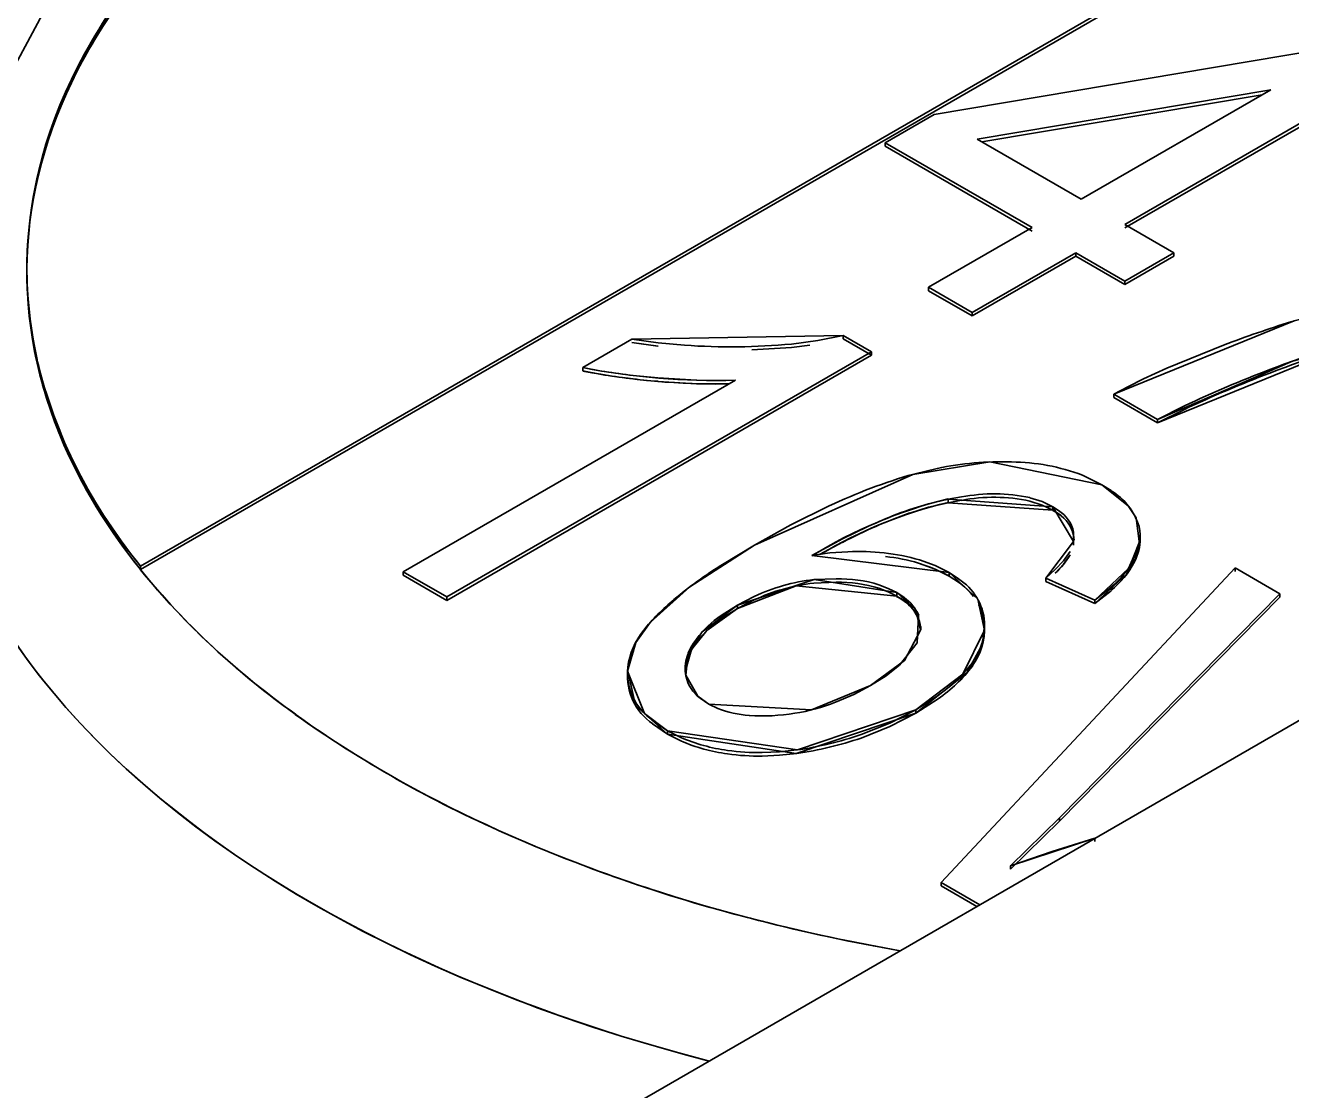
# Model space of a CAD drawing. Extents: x 146 to 1134, y 78 to 926.
# Drawn here: x 805.993 to 808.983, y 857.233 to 859.748 of the extents above; entities that cross this region are included whole.
import ezdxf

# ---------------------------------------------------------------- set-up
doc = ezdxf.new("R2010")
doc.units = 0

msp = doc.modelspace()

# ---------------------------------------------------------------- linework, layer by layer
at = {"color": 7, "lineweight": 35, "ltscale": 0.081444}
msp.add_line((806.2651, 858.4713), (809.0864, 860.1002), dxfattribs=at)
msp.add_line((806.2651, 858.4713), (809.0864, 860.1002), dxfattribs=at)
at = {"color": 7, "lineweight": 35, "ltscale": 0.081651}
msp.add_line((806.2651, 858.4632), (809.0936, 860.0962), dxfattribs=at)
at = {"color": 7, "lineweight": 35, "ltscale": 0.081648}
msp.add_line((809.0934, 860.0961), (806.2651, 858.4632), dxfattribs=at)
at = {"color": 7, "lineweight": 35, "ltscale": 0.025244}
msp.add_line((808.1385, 859.5381), (809.1343, 859.7054), dxfattribs=at)
msp.add_line((808.1385, 859.5381), (809.1343, 859.7054), dxfattribs=at)
at = {"color": 7, "lineweight": 35, "ltscale": 0.018557}
for p, q in [((809.2313, 859.6495), (808.5885, 859.2783)), ((809.2313, 859.6495), (808.5885, 859.2783)), ((808.5885, 859.2701), (809.2313, 859.6413)), ((808.5885, 859.2701), (809.2313, 859.6413))]:
    msp.add_line(p, q, dxfattribs=at)
at = {"color": 7, "lineweight": 35, "ltscale": 0.017569}
msp.add_line((808.933, 859.596), (808.2399, 859.4796), dxfattribs=at)
msp.add_line((808.933, 859.596), (808.2399, 859.4796), dxfattribs=at)
at = {"color": 7, "lineweight": 35, "ltscale": 0.012915}
msp.add_line((808.4856, 859.3377), (808.933, 859.596), dxfattribs=at)
msp.add_line((808.4856, 859.3377), (808.933, 859.596), dxfattribs=at)
at = {"color": 7, "lineweight": 35, "ltscale": 0.016785}
msp.add_line((808.2509, 859.4732), (808.913, 859.5845), dxfattribs=at)
msp.add_line((808.2509, 859.4732), (808.913, 859.5845), dxfattribs=at)
at = {"color": 7, "lineweight": 35, "ltscale": 0.00334}
for p, q in [((808.0228, 859.4713), (808.1385, 859.5381)), ((808.0228, 859.4713), (808.1385, 859.5381)), ((808.7042, 859.2115), (808.5885, 859.1447)), ((808.7042, 859.2115), (808.5885, 859.1447)), ((808.5885, 859.1365), (808.7042, 859.2034)), ((808.5885, 859.1365), (808.7042, 859.2034)), ((807.3093, 858.9406), (807.425, 859.0074)), ((807.425, 859.0074), (807.3093, 858.9406))]:
    msp.add_line(p, q, dxfattribs=at)
at = {"color": 7, "lineweight": 35, "ltscale": 0.010022}
msp.add_line((808.3699, 859.2709), (808.0228, 859.4713), dxfattribs=at)
msp.add_line((808.3699, 859.2709), (808.0228, 859.4713), dxfattribs=at)
at = {"color": 7, "lineweight": 35, "ltscale": 0.000204468}
for p, q in [((808.0228, 859.4631), (808.0228, 859.4713)), ((808.0228, 859.4713), (808.0228, 859.4631)), ((808.4728, 859.2034), (808.4728, 859.2115)), ((808.4728, 859.2115), (808.4728, 859.2034)), ((808.7042, 859.2034), (808.7042, 859.2115)), ((808.7042, 859.2115), (808.7042, 859.2034)), ((808.5885, 859.1365), (808.5885, 859.1447)), ((808.5885, 859.1447), (808.5885, 859.1365)), ((808.1256, 859.1299), (808.1256, 859.1217)), ((808.1256, 859.1217), (808.1256, 859.1299)), ((808.2285, 859.0623), (808.2285, 859.0705)), ((808.2285, 859.0705), (808.2285, 859.0623)), ((807.924, 859.0081), (807.924, 859.0162)), ((807.9907, 858.9695), (807.9907, 858.9777)), ((807.9907, 858.9777), (807.9907, 858.9695)), ((807.3093, 858.9324), (807.3093, 858.9406)), ((807.3093, 858.9406), (807.3093, 858.9324)), ((808.5627, 858.8693), (808.5627, 858.8775)), ((808.5627, 858.8775), (808.5627, 858.8693)), ((808.6656, 858.8099), (808.6656, 858.8181)), ((808.6656, 858.8181), (808.6656, 858.8099)), ((808.1714, 858.6213), (808.1714, 858.6295)), ((808.1714, 858.6295), (808.1714, 858.6213)), ((808.4189, 858.6035), (808.4189, 858.6117)), ((808.4189, 858.6117), (808.4189, 858.6035)), ((806.885, 858.45), (806.885, 858.4581)), ((806.885, 858.4581), (806.885, 858.45)), ((808.849, 858.4591), (808.849, 858.4673)), ((806.9879, 858.3987), (806.9879, 858.3906)), ((806.9879, 858.3906), (806.9879, 858.3987)), ((808.0501, 858.4008), (808.0501, 858.4089)), ((808.0501, 858.4089), (808.0501, 858.4008)), ((808.5178, 858.3913), (808.5178, 858.3831)), ((808.5178, 858.3831), (808.5178, 858.3913)), ((808.2576, 858.3326), (808.2576, 858.3245)), ((808.1068, 858.329), (808.1068, 858.3208)), ((807.4147, 858.2166), (807.4147, 858.2084)), ((807.5512, 858.2296), (807.5512, 858.2214)), ((808.0951, 858.1243), (808.0951, 858.1324)), ((808.0951, 858.1324), (808.0951, 858.1243)), ((807.5095, 858.0745), (807.5095, 858.0827)), ((807.5095, 858.0827), (807.5095, 858.0745)), ((808.4348, 857.869), (808.4348, 857.8772)), ((808.4348, 857.8772), (808.4348, 857.869)), ((808.5179, 857.821), (808.5179, 857.8292)), ((808.3185, 857.7559), (808.3185, 857.7641)), ((808.3185, 857.7641), (808.3185, 857.7559)), ((808.1552, 857.7248), (808.1552, 857.7166)), ((808.1552, 857.7166), (808.1552, 857.7248))]:
    msp.add_line(p, q, dxfattribs=at)
at = {"color": 7, "lineweight": 35, "ltscale": 0.007092}
msp.add_line((808.2399, 859.4796), (808.4856, 859.3377), dxfattribs=at)
msp.add_line((808.2399, 859.4796), (808.4856, 859.3377), dxfattribs=at)
at = {"color": 7, "lineweight": 35, "ltscale": 0.010021}
msp.add_line((808.0228, 859.4631), (808.3699, 859.2628), dxfattribs=at)
msp.add_line((808.0228, 859.4631), (808.3699, 859.2628), dxfattribs=at)
at = {"color": 7, "lineweight": 35, "ltscale": 0.007052}
for p, q in [((808.1256, 859.1299), (808.3699, 859.2709)), ((808.1256, 859.1299), (808.3699, 859.2709)), ((808.4728, 859.2115), (808.2285, 859.0705)), ((808.4728, 859.2115), (808.2285, 859.0705)), ((808.2285, 859.0623), (808.4728, 859.2034)), ((808.2285, 859.0623), (808.4728, 859.2034))]:
    msp.add_line(p, q, dxfattribs=at)
at = {"color": 7, "lineweight": 35, "ltscale": 0.003339}
msp.add_line((808.5885, 859.2783), (808.7042, 859.2115), dxfattribs=at)
msp.add_line((808.5885, 859.2783), (808.7042, 859.2115), dxfattribs=at)
at = {"color": 7, "lineweight": 35, "ltscale": 0.003341}
for p, q in [((808.5885, 859.1447), (808.4728, 859.2115)), ((808.5885, 859.1447), (808.4728, 859.2115)), ((808.4728, 859.2034), (808.5885, 859.1365)), ((808.4728, 859.2034), (808.5885, 859.1365))]:
    msp.add_line(p, q, dxfattribs=at)
at = {"color": 7, "lineweight": 35, "ltscale": 0.000202942}
for p, q in [((805.997, 859.1744), (805.997, 859.1663)), ((808.4678, 858.5213), (808.4678, 858.5294)), ((808.4678, 858.5294), (808.4678, 858.5213)), ((806.2651, 858.4632), (806.2651, 858.4713)), ((806.2651, 858.4632), (806.2651, 858.4713)), ((808.1738, 858.4481), (808.1738, 858.4562)), ((808.402, 858.4351), (808.402, 858.4432)), ((808.402, 858.4432), (808.402, 858.4351)), ((808.9549, 858.398), (808.9549, 858.4061)), ((808.9549, 858.4061), (808.9549, 858.398)), ((807.6747, 858.3796), (807.6747, 858.3715)), ((807.6747, 858.3715), (807.6747, 858.3796))]:
    msp.add_line(p, q, dxfattribs=at)
at = {"color": 7, "lineweight": 35, "ltscale": 0.00297}
for p, q in [((808.2285, 859.0705), (808.1256, 859.1299)), ((808.2285, 859.0705), (808.1256, 859.1299)), ((808.1256, 859.1217), (808.2285, 859.0623)), ((808.1256, 859.1217), (808.2285, 859.0623))]:
    msp.add_line(p, q, dxfattribs=at)
at = {"color": 7, "lineweight": 35, "ltscale": 0.012476}
msp.add_line((807.425, 859.0074), (807.924, 859.0162), dxfattribs=at)
at = {"color": 7, "lineweight": 35, "ltscale": 0.001558}
for p, q in [((807.4868, 858.999), (807.425, 859.0074)), ((807.4868, 858.9909), (807.425, 858.9992))]:
    msp.add_line(p, q, dxfattribs=at)
at = {"color": 7, "lineweight": 35, "ltscale": 0.001554}
msp.add_line((807.4866, 858.9909), (807.425, 858.9992), dxfattribs=at)
at = {"color": 7, "lineweight": 35, "ltscale": 0.001572}
msp.add_line((807.5494, 858.9932), (807.4868, 858.999), dxfattribs=at)
at = {"color": 7, "lineweight": 35, "ltscale": 0.002355}
msp.add_line((807.8022, 858.9879), (807.7083, 858.9819), dxfattribs=at)
at = {"color": 7, "lineweight": 35, "ltscale": 0.001561}
msp.add_line((807.8642, 859.004), (807.8022, 858.996), dxfattribs=at)
at = {"color": 7, "lineweight": 35, "ltscale": 0.001074}
msp.add_line((807.8449, 858.9929), (807.8022, 858.9879), dxfattribs=at)
at = {"color": 7, "lineweight": 35, "ltscale": 0.001525}
msp.add_line((807.924, 859.0162), (807.8642, 859.004), dxfattribs=at)
at = {"color": 7, "lineweight": 35, "ltscale": 0.001926}
for p, q in [((807.924, 859.0162), (807.9907, 858.9777)), ((807.9907, 858.9777), (807.924, 859.0162)), ((807.9907, 858.9695), (807.924, 859.0081))]:
    msp.add_line(p, q, dxfattribs=at)
at = {"color": 7, "lineweight": 35, "ltscale": 0.003622}
msp.add_line((808.6875, 858.939), (808.8218, 858.9933), dxfattribs=at)
at = {"color": 7, "lineweight": 35, "ltscale": 0.028949}
for p, q in [((807.9907, 858.9777), (806.9879, 858.3987)), ((806.9879, 858.3987), (807.9907, 858.9777)), ((806.9879, 858.3906), (807.9907, 858.9695)), ((806.9879, 858.3906), (807.9907, 858.9695))]:
    msp.add_line(p, q, dxfattribs=at)
at = {"color": 7, "lineweight": 35, "ltscale": 0.001113}
for p, q in [((807.3093, 858.9406), (807.353, 858.9321)), ((807.3093, 858.9324), (807.353, 858.924))]:
    msp.add_line(p, q, dxfattribs=at)
at = {"color": 7, "lineweight": 35, "ltscale": 0.00151}
msp.add_line((808.6327, 858.9136), (808.6875, 858.939), dxfattribs=at)
at = {"color": 7, "lineweight": 35, "ltscale": 0.022639}
for p, q in [((806.885, 858.4581), (807.6693, 858.9109)), ((807.6693, 858.9109), (806.885, 858.4581))]:
    msp.add_line(p, q, dxfattribs=at)
at = {"color": 7, "lineweight": 35, "ltscale": 0.00229}
for p, q in [((807.4865, 858.9159), (807.5779, 858.9103)), ((807.4865, 858.9078), (807.5779, 858.9021))]:
    msp.add_line(p, q, dxfattribs=at)
at = {"color": 7, "lineweight": 35, "ltscale": 0.001142}
msp.add_line((807.5779, 858.9103), (807.6235, 858.9095), dxfattribs=at)
at = {"color": 7, "lineweight": 35, "ltscale": 0.001141}
for p, q in [((807.5779, 858.9021), (807.6235, 858.9014)), ((807.6361, 858.347), (807.6747, 858.3715))]:
    msp.add_line(p, q, dxfattribs=at)
at = {"color": 7, "lineweight": 35, "ltscale": 0.001143}
msp.add_line((807.6235, 858.9095), (807.6693, 858.9109), dxfattribs=at)
at = {"color": 7, "lineweight": 35, "ltscale": 0.00076621}
msp.add_line((807.6235, 858.9014), (807.6542, 858.9022), dxfattribs=at)
at = {"color": 7, "lineweight": 35, "ltscale": 0.000992202}
msp.add_line((808.5972, 858.8959), (808.6327, 858.9136), dxfattribs=at)
at = {"color": 7, "lineweight": 35, "ltscale": 0.000975485}
msp.add_line((808.5627, 858.8775), (808.5972, 858.8959), dxfattribs=at)
at = {"color": 7, "lineweight": 35, "ltscale": 0.002969}
for p, q in [((808.6656, 858.8181), (808.5627, 858.8775)), ((808.6656, 858.8181), (808.5627, 858.8775)), ((808.5627, 858.8693), (808.6656, 858.8099)), ((808.5627, 858.8693), (808.6656, 858.8099)), ((806.9879, 858.3987), (806.885, 858.4581)), ((806.885, 858.4581), (806.9879, 858.3987)), ((806.885, 858.45), (806.9879, 858.3906)), ((806.885, 858.45), (806.9879, 858.3906))]:
    msp.add_line(p, q, dxfattribs=at)
at = {"color": 7, "lineweight": 35, "ltscale": 0.001779}
msp.add_line((808.7294, 858.8497), (808.6656, 858.8181), dxfattribs=at)
at = {"color": 7, "lineweight": 35, "ltscale": 0.00178}
msp.add_line((808.6656, 858.8099), (808.7294, 858.8416), dxfattribs=at)
at = {"color": 7, "lineweight": 35, "ltscale": 0.001426}
msp.add_line((808.1458, 858.7023), (808.0903, 858.6888), dxfattribs=at)
at = {"color": 7, "lineweight": 35, "ltscale": 0.001273}
msp.add_line((808.5344, 858.6638), (808.4886, 858.686), dxfattribs=at)
at = {"color": 7, "lineweight": 35, "ltscale": 0.000649403}
msp.add_line((808.5564, 858.6499), (808.5344, 858.6638), dxfattribs=at)
at = {"color": 7, "lineweight": 35, "ltscale": 0.001183}
msp.add_line((808.1254, 858.6185), (808.1714, 858.6295), dxfattribs=at)
at = {"color": 7, "lineweight": 35, "ltscale": 0.000798001}
msp.add_line((808.1714, 858.6295), (808.2029, 858.6351), dxfattribs=at)
at = {"color": 7, "lineweight": 35, "ltscale": 0.006203}
for p, q in [((808.4189, 858.6117), (808.1714, 858.6295)), ((808.1714, 858.6213), (808.4189, 858.6035))]:
    msp.add_line(p, q, dxfattribs=at)
at = {"color": 7, "lineweight": 35, "ltscale": 0.000762527}
for p, q in [((808.3646, 858.6331), (808.3937, 858.624)), ((808.3646, 858.6249), (808.3937, 858.6158))]:
    msp.add_line(p, q, dxfattribs=at)
at = {"color": 7, "lineweight": 35, "ltscale": 0.002526}
msp.add_line((807.8911, 858.6138), (807.8005, 858.569), dxfattribs=at)
at = {"color": 7, "lineweight": 35, "ltscale": 0.001155}
for p, q in [((808.0812, 858.6051), (808.1254, 858.6185)), ((808.0812, 858.5969), (808.1254, 858.6104))]:
    msp.add_line(p, q, dxfattribs=at)
at = {"color": 7, "lineweight": 35, "ltscale": 0.001182}
msp.add_line((808.1254, 858.6104), (808.1714, 858.6213), dxfattribs=at)
at = {"color": 7, "lineweight": 35, "ltscale": 0.000798268}
msp.add_line((808.1714, 858.6213), (808.2029, 858.627), dxfattribs=at)
at = {"color": 7, "lineweight": 35, "ltscale": 0.000700859}
for p, q in [((808.3937, 858.624), (808.4189, 858.6117)), ((808.3937, 858.6158), (808.4189, 858.6035))]:
    msp.add_line(p, q, dxfattribs=at)
at = {"color": 7, "lineweight": 35, "ltscale": 0.000388096}
for p, q in [((808.4189, 858.6117), (808.4319, 858.6032)), ((808.4189, 858.6035), (808.4319, 858.595))]:
    msp.add_line(p, q, dxfattribs=at)
at = {"color": 7, "lineweight": 35, "ltscale": 0.002392}
msp.add_line((808.4678, 858.5294), (808.4189, 858.6117), dxfattribs=at)
at = {"color": 7, "lineweight": 35, "ltscale": 0.002461}
msp.add_line((807.8005, 858.569), (807.7144, 858.5213), dxfattribs=at)
at = {"color": 7, "lineweight": 35, "ltscale": 0.00055848}
msp.add_line((808.4677, 858.5518), (808.4678, 858.5294), dxfattribs=at)
at = {"color": 7, "lineweight": 35, "ltscale": 0.000260045}
msp.add_line((808.4677, 858.5436), (808.4684, 858.5332), dxfattribs=at)
at = {"color": 7, "lineweight": 35, "ltscale": 0.002215}
msp.add_line((807.7144, 858.5213), (807.6386, 858.4755), dxfattribs=at)
at = {"color": 7, "lineweight": 35, "ltscale": 0.002065}
msp.add_line((807.8496, 858.4966), (807.9222, 858.536), dxfattribs=at)
at = {"color": 7, "lineweight": 35, "ltscale": 0.0015}
msp.add_line((807.8693, 858.4996), (807.9222, 858.5279), dxfattribs=at)
at = {"color": 7, "lineweight": 35, "ltscale": 0.00271}
msp.add_line((808.402, 858.4432), (808.4678, 858.5294), dxfattribs=at)
at = {"color": 7, "lineweight": 35, "ltscale": 0.001071}
msp.add_line((807.892, 858.5026), (807.8496, 858.4966), dxfattribs=at)
at = {"color": 7, "lineweight": 35, "ltscale": 0.008168}
msp.add_line((807.8496, 858.4966), (808.1738, 858.4562), dxfattribs=at)
at = {"color": 7, "lineweight": 35, "ltscale": 0.001077}
msp.add_line((807.935, 858.5056), (807.892, 858.5026), dxfattribs=at)
at = {"color": 7, "lineweight": 35, "ltscale": 0.000976953}
for p, q in [((808.1408, 858.4727), (808.1041, 858.486)), ((808.1408, 858.4645), (808.1041, 858.4778))]:
    msp.add_line(p, q, dxfattribs=at)
at = {"color": 7, "lineweight": 35, "ltscale": 0.000716754}
for p, q in [((808.444, 858.4841), (808.4243, 858.4633)), ((808.444, 858.476), (808.4243, 858.4551))]:
    msp.add_line(p, q, dxfattribs=at)
at = {"color": 7, "lineweight": 35, "ltscale": 0.000676173}
for p, q in [((808.4597, 858.5062), (808.444, 858.4841)), ((808.4597, 858.498), (808.444, 858.476))]:
    msp.add_line(p, q, dxfattribs=at)
at = {"color": 7, "lineweight": 35, "ltscale": 0.000921916}
msp.add_line((808.1738, 858.4562), (808.1408, 858.4727), dxfattribs=at)
at = {"color": 7, "lineweight": 35, "ltscale": 0.000921238}
msp.add_line((808.1738, 858.4481), (808.1408, 858.4645), dxfattribs=at)
at = {"color": 7, "lineweight": 35, "ltscale": 0.025406}
for p, q in [((808.1552, 857.7248), (808.849, 858.4673)), ((808.849, 858.4673), (808.1552, 857.7248))]:
    msp.add_line(p, q, dxfattribs=at)
at = {"color": 7, "lineweight": 35, "ltscale": 0.000671666}
msp.add_line((808.1964, 858.4416), (808.1738, 858.4562), dxfattribs=at)
at = {"color": 7, "lineweight": 35, "ltscale": 0.000748784}
msp.add_line((808.4243, 858.4633), (808.402, 858.4432), dxfattribs=at)
at = {"color": 7, "lineweight": 35, "ltscale": 0.003057}
for p, q in [((808.849, 858.4673), (808.9549, 858.4061)), ((808.9549, 858.4061), (808.849, 858.4673))]:
    msp.add_line(p, q, dxfattribs=at)
at = {"color": 7, "lineweight": 35, "ltscale": 0.001315}
for p, q in [((807.8546, 858.4396), (807.9071, 858.4418)), ((807.8546, 858.4315), (807.9071, 858.4337))]:
    msp.add_line(p, q, dxfattribs=at)
at = {"color": 7, "lineweight": 35, "ltscale": 0.00059257}
for p, q in [((808.0082, 858.4274), (808.0304, 858.419)), ((808.0082, 858.4193), (808.0304, 858.4108))]:
    msp.add_line(p, q, dxfattribs=at)
at = {"color": 7, "lineweight": 35, "ltscale": 0.000672499}
msp.add_line((808.1964, 858.4334), (808.1738, 858.4481), dxfattribs=at)
at = {"color": 7, "lineweight": 35, "ltscale": 0.000672945}
msp.add_line((808.1964, 858.4335), (808.1738, 858.4481), dxfattribs=at)
at = {"color": 7, "lineweight": 35, "ltscale": 0.003171}
for p, q in [((808.402, 858.4432), (808.5178, 858.3913)), ((808.5178, 858.3913), (808.402, 858.4432))]:
    msp.add_line(p, q, dxfattribs=at)
at = {"color": 7, "lineweight": 35, "ltscale": 0.003172}
msp.add_line((808.402, 858.4351), (808.5178, 858.3831), dxfattribs=at)
msp.add_line((808.402, 858.4351), (808.5178, 858.3831), dxfattribs=at)
at = {"color": 7, "lineweight": 35, "ltscale": 0.001223}
for p, q in [((808.5178, 858.3913), (808.5561, 858.4217)), ((808.5178, 858.3831), (808.5561, 858.4135))]:
    msp.add_line(p, q, dxfattribs=at)
at = {"color": 7, "lineweight": 35, "ltscale": 0.001101}
msp.add_line((807.6747, 858.3796), (807.7137, 858.3999), dxfattribs=at)
at = {"color": 7, "lineweight": 35, "ltscale": 0.0011}
msp.add_line((807.6747, 858.3715), (807.7137, 858.3917), dxfattribs=at)
at = {"color": 7, "lineweight": 35, "ltscale": 0.000553442}
for p, q in [((808.0304, 858.419), (808.0501, 858.4089)), ((808.0304, 858.4108), (808.0501, 858.4008))]:
    msp.add_line(p, q, dxfattribs=at)
at = {"color": 7, "lineweight": 35, "ltscale": 0.000528157}
for p, q in [((808.0501, 858.4089), (808.0677, 858.3972)), ((808.0501, 858.4008), (808.0677, 858.389))]:
    msp.add_line(p, q, dxfattribs=at)
at = {"color": 7, "lineweight": 35, "ltscale": 0.018545}
for p, q in [((808.9549, 858.4061), (808.4348, 857.8772)), ((808.4348, 857.8772), (808.9549, 858.4061))]:
    msp.add_line(p, q, dxfattribs=at)
at = {"color": 7, "lineweight": 35, "ltscale": 0.018546}
msp.add_line((808.4348, 857.869), (808.9549, 858.398), dxfattribs=at)
msp.add_line((808.4348, 857.869), (808.9549, 858.398), dxfattribs=at)
at = {"color": 7, "lineweight": 35, "ltscale": 0.00114}
msp.add_line((807.6361, 858.3552), (807.6747, 858.3796), dxfattribs=at)
at = {"color": 7, "lineweight": 35, "ltscale": 0.000538655}
msp.add_line((808.2525, 858.3603), (808.2444, 858.3802), dxfattribs=at)
at = {"color": 7, "lineweight": 35, "ltscale": 0.000741528}
msp.add_line((808.2574, 858.3313), (808.2524, 858.3605), dxfattribs=at)
at = {"color": 7, "lineweight": 35}
for p, q in [((784.8303, 844.1526), (809.3582, 858.3138)), ((809.3582, 858.3138), (784.8303, 844.1526))]:
    msp.add_line(p, q, dxfattribs=at)
at = {"color": 7, "lineweight": 35, "ltscale": 0.001072}
msp.add_line((808.025, 858.2126), (807.9886, 858.1898), dxfattribs=at)
at = {"color": 7, "lineweight": 35, "ltscale": 0.001014}
msp.add_line((808.0569, 858.2375), (808.025, 858.2126), dxfattribs=at)
at = {"color": 7, "lineweight": 35, "ltscale": 0.001119}
msp.add_line((807.9886, 858.1898), (807.9492, 858.1687), dxfattribs=at)
at = {"color": 7, "lineweight": 35, "ltscale": 0.000634432}
msp.add_line((807.6069, 858.1452), (807.586, 858.1595), dxfattribs=at)
at = {"color": 7, "lineweight": 35, "ltscale": 0.001185}
msp.add_line((807.9492, 858.1687), (807.9056, 858.15), dxfattribs=at)
at = {"color": 7, "lineweight": 35, "ltscale": 0.001568}
for p, q in [((808.0951, 858.1324), (808.1479, 858.1663)), ((808.0951, 858.1243), (808.1479, 858.1581))]:
    msp.add_line(p, q, dxfattribs=at)
at = {"color": 7, "lineweight": 35, "ltscale": 0.000575999}
msp.add_line((807.6277, 858.1352), (807.6069, 858.1452), dxfattribs=at)
at = {"color": 7, "lineweight": 35, "ltscale": 0.001727}
for p, q in [((808.0338, 858.1007), (808.0951, 858.1324)), ((808.0338, 858.0925), (808.0951, 858.1243))]:
    msp.add_line(p, q, dxfattribs=at)
at = {"color": 7, "lineweight": 35, "ltscale": 0.00108}
msp.add_line((807.4738, 858.1069), (807.5095, 858.0827), dxfattribs=at)
at = {"color": 7, "lineweight": 35, "ltscale": 0.001081}
msp.add_line((807.4738, 858.0988), (807.5095, 858.0745), dxfattribs=at)
at = {"color": 7, "lineweight": 35, "ltscale": 0.001824}
for p, q in [((807.9659, 858.0737), (808.0338, 858.1007)), ((807.9659, 858.0656), (808.0338, 858.0925))]:
    msp.add_line(p, q, dxfattribs=at)
at = {"color": 7, "lineweight": 35, "ltscale": 0.000876196}
for p, q in [((807.5095, 858.0827), (807.5408, 858.067)), ((807.5095, 858.0745), (807.5408, 858.0588))]:
    msp.add_line(p, q, dxfattribs=at)
at = {"color": 7, "lineweight": 35, "ltscale": 0.001023}
for p, q in [((807.7329, 858.0311), (807.7738, 858.033)), ((807.7329, 858.0229), (807.7738, 858.0248))]:
    msp.add_line(p, q, dxfattribs=at)
at = {"color": 7, "lineweight": 35, "ltscale": 0.001018}
for p, q in [((807.7738, 858.033), (807.8143, 858.0376)), ((807.7738, 858.0248), (807.8143, 858.0294))]:
    msp.add_line(p, q, dxfattribs=at)
at = {"color": 7, "lineweight": 35, "ltscale": 0.004056}
for p, q in [((808.4348, 857.8772), (808.3185, 857.7641)), ((808.3185, 857.7641), (808.4348, 857.8772)), ((808.3185, 857.7559), (808.4348, 857.869)), ((808.3185, 857.7559), (808.4348, 857.869))]:
    msp.add_line(p, q, dxfattribs=at)
at = {"color": 7, "lineweight": 35, "ltscale": 0.005245}
msp.add_line((808.3185, 857.7641), (808.5179, 857.8292), dxfattribs=at)
at = {"color": 7, "lineweight": 35, "ltscale": 0.002633}
msp.add_line((808.5179, 857.8292), (808.4175, 857.7974), dxfattribs=at)
at = {"color": 7, "lineweight": 35, "ltscale": 0.002612}
msp.add_line((808.4175, 857.7974), (808.3185, 857.7641), dxfattribs=at)
at = {"color": 7, "lineweight": 35, "ltscale": 0.002638}
for p, q in [((808.2465, 857.672), (808.1552, 857.7248)), ((808.1552, 857.7248), (808.2465, 857.672))]:
    msp.add_line(p, q, dxfattribs=at)
at = {"color": 7, "lineweight": 35, "ltscale": 0.002433}
msp.add_line((808.1552, 857.7166), (808.2394, 857.668), dxfattribs=at)
msp.add_line((808.1552, 857.7166), (808.2394, 857.668), dxfattribs=at)
at = {"color": 7, "lineweight": 35}
for points in [[(805.747, 858.9622), (805.8168, 859.3713), (806.0339, 859.775), (806.3864, 860.1348), (806.7214, 860.3625)], [(808.5627, 858.8775), (808.9883, 859.0509), (809.3467, 859.1426), (809.7327, 859.1967)], [(809.8566, 859.1495), (809.5947, 859.116), (808.9847, 858.9556), (808.6656, 858.8181)], [(808.6656, 858.8099), (809.1011, 858.9867), (809.8566, 859.1413)], [(807.7144, 858.5213), (808.0884, 858.6882), (808.27, 858.7175), (808.5344, 858.6638)], [(808.5344, 858.6638), (808.5964, 858.6141), (808.6152, 858.5853), (808.6234, 858.5245), (808.5972, 858.4662), (808.5178, 858.3913)], [(807.5095, 858.0827), (807.455, 858.1239), (807.4149, 858.2236), (807.4341, 858.2909), (807.468, 858.3385), (807.562, 858.4225), (807.7144, 858.5213)], [(808.5178, 858.3831), (808.5937, 858.4532), (808.6246, 858.5328)], [(808.1738, 858.4562), (808.2415, 858.3936), (808.2572, 858.3203), (808.2062, 858.2164), (808.0951, 858.1324)], [(808.0501, 858.4089), (807.8556, 858.4396), (807.6747, 858.3796)], [(807.6747, 858.3715), (807.8128, 858.4248), (808.0501, 858.4008)], [(807.9886, 858.1898), (808.0688, 858.2486), (808.1065, 858.3203), (808.0947, 858.3693), (808.0501, 858.4089)], [(807.5513, 858.2252), (807.5654, 858.2744), (807.6019, 858.3193), (807.6747, 858.3715)], [(807.6747, 858.3796), (807.5908, 858.3166), (807.5582, 858.2666), (807.5525, 858.2137), (807.5806, 858.1642), (807.6069, 858.1452)], [(808.1019, 858.3554), (808.0986, 858.2906), (808.0569, 858.2375)], [(808.0951, 858.1243), (808.2161, 858.2194), (808.253, 858.2872), (808.2574, 858.3328)], [(807.4155, 858.2233), (807.4335, 858.1428), (807.5095, 858.0745)], [(807.6069, 858.1452), (807.8492, 858.132), (807.9886, 858.1898)], [(808.0951, 858.1324), (807.8163, 858.0378), (807.5095, 858.0827)], [(807.5095, 858.0745), (807.8129, 858.0292), (808.0951, 858.1243)]]:
    msp.add_lwpolyline(points, dxfattribs=at)
for centre, radius, start, end in [((807.2618, 859.0689), 1.2839, 136.7754, 161.9007), ((807.1312, 859.1211), 1.1407, 149.0393, 164.6477), ((806.9711, 859.1749), 0.974, 162.5144, 192.7697), ((809.9323, 856.0479), 3.1479, 107.5599, 110.6567), ((810.1044, 855.8386), 3.3119, 105.447, 110.7573), ((810.1044, 855.8304), 3.3119, 105.447, 110.7573), ((807.6584, 860.5323), 1.543, 265.9452, 270.6504), ((807.6636, 860.4544), 1.465, 270.483, 275.4296), ((807.1893, 859.2408), 1.2021, 193.5341, 219.7773), ((807.6222, 860.5309), 1.6211, 258.8681, 271.6633), ((807.6245, 860.5433), 1.6416, 258.9297, 271.0348), ((807.6173, 860.5634), 1.6525, 260.7947, 265.4589), ((809.8377, 856.5258), 2.5747, 110.6268, 115.4975), ((807.6173, 860.5552), 1.6525, 260.7947, 265.4589), ((809.8377, 856.5176), 2.5747, 110.6268, 115.4975), ((808.4512, 857.4319), 1.3078, 106.0214, 115.3589), ((808.2995, 857.9559), 0.7621, 88.3739, 101.6369), ((808.3184, 858.2394), 0.4781, 69.1367, 89.6705), ((808.4373, 857.5436), 1.1188, 103.7558, 121.6586), ((808.2803, 858.2361), 0.4061, 78, 100.9829), ((808.2803, 858.228), 0.4061, 78, 100.9829), ((808.4808, 858.5226), 0.1477, 16.6752, 59.2843), ((808.4211, 857.5755), 1.0757, 103.4295, 120.8429), ((808.4941, 857.4435), 1.2329, 109.5652, 117.6297), ((808.3869, 858.5264), 0.0825, 4.6649, 67.447), ((808.3904, 858.5357), 0.079, 11.7135, 58.3905), ((808.4941, 857.4354), 1.2329, 109.5652, 117.6297), ((808.3906, 858.5276), 0.0789, 11.7377, 58.5062), ((808.5189, 858.5419), 0.1059, 330.6999, 12.6113), ((808.508, 858.5366), 0.117, 332.099, 0.2187), ((807.9623, 857.992), 0.5141, 73.9902, 93.0453), ((807.9858, 858.1002), 0.3957, 61.6146, 84.4441), ((808.2881, 858.6041), 0.2019, 312.449, 328.267), ((808.4092, 858.5987), 0.2298, 309.6836, 331.7268), ((808.4092, 858.5905), 0.2298, 309.6836, 331.7268), ((807.7077, 859.644), 1.8645, 219.3013, 234.7202), ((808.1924, 857.5918), 1.0428, 122.074, 129.8424), ((807.904, 857.9975), 0.445, 96.3755, 115.2974), ((807.904, 857.9893), 0.445, 96.3755, 115.2974), ((807.9122, 858.1051), 0.3366, 73.4133, 90.8766), ((807.9122, 858.0969), 0.3366, 73.4133, 90.8766), ((808.1258, 858.3292), 0.1323, 4.4842, 57.8908), ((808.0945, 858.2905), 0.1755, 38.5316, 54.5154), ((807.8234, 858.0234), 0.4749, 129.029, 141.4211), ((808.0124, 858.3121), 0.0955, 5.2505, 66.937), ((808.0117, 858.3156), 0.0988, 23.8522, 55.5832), ((808.0117, 858.3074), 0.0988, 23.8522, 55.5832), ((807.7706, 858.1545), 0.2416, 123.8244, 143.1626), ((807.7706, 858.1463), 0.2416, 123.8244, 143.1626), ((808.0262, 858.3185), 0.0809, 1.6679, 20.8334), ((808.1051, 858.3329), 0.1524, 324.062, 2.4649), ((808.1051, 858.3247), 0.1524, 324.062, 2.4649), ((807.5906, 858.2091), 0.1768, 141.4295, 172.3435), ((807.5721, 858.2064), 0.1576, 155.647, 173.416), ((807.6711, 858.2145), 0.121, 140.7698, 174.8383), ((807.6592, 858.2278), 0.1083, 138.9047, 188.3272), ((807.9543, 858.4517), 0.3446, 304.1555, 322.7853), ((807.5507, 858.22), 0.136, 174.6253, 235.7637), ((807.5507, 858.2118), 0.136, 174.6253, 235.7637), ((807.6413, 858.2323), 0.0912, 192.7538, 232.7767), ((807.9543, 858.4435), 0.3446, 304.1555, 322.7853), ((808.2297, 860.3655), 2.7556, 234.524, 246.4003), ((807.7207, 858.3817), 0.2635, 249.3238, 266.0005), ((807.73, 858.613), 0.4953, 266.7868, 279.2146), ((807.741, 858.5667), 0.4479, 278.7791, 291.5572), ((807.7047, 858.4462), 0.4132, 246.6401, 262.5056), ((807.7036, 858.8371), 0.8072, 277.8838, 288.9718), ((807.7036, 858.8289), 0.8072, 277.8838, 288.9718), ((807.7047, 858.438), 0.4132, 246.6401, 262.5056), ((807.7252, 858.5436), 0.5125, 261.6509, 270.8633), ((807.7252, 858.5354), 0.5125, 261.6509, 270.8633), ((808.6367, 861.2706), 3.7483, 246.2382, 255.9086), ((808.8158, 861.9189), 4.4209, 255.7031, 260.135)]:
    msp.add_arc(centre, radius, start, end, dxfattribs=at)
for centre, major_axis, start_param, end_param in [((808.897, 859.1744), (2.9, 0), 2.356194, 3.574936), ((808.897, 859.1663), (2.9, 0), 2.500802, 3.574936), ((808.897, 858.9621), (3.15, 0), 2.796902, 4.289863), ((808.897, 859.1663), (2.9, 0), 3.137532, 3.574936), ((808.897, 858.9621), (3.15, 0), 3.141593, 4.29052), ((808.897, 859.1663), (2.9, 0), 3.574936, 4.419047)]:
    msp.add_ellipse(centre, major_axis=major_axis, ratio=0.57735, start_param=start_param, end_param=end_param, dxfattribs=at)

doc.saveas('drawing.dxf')
